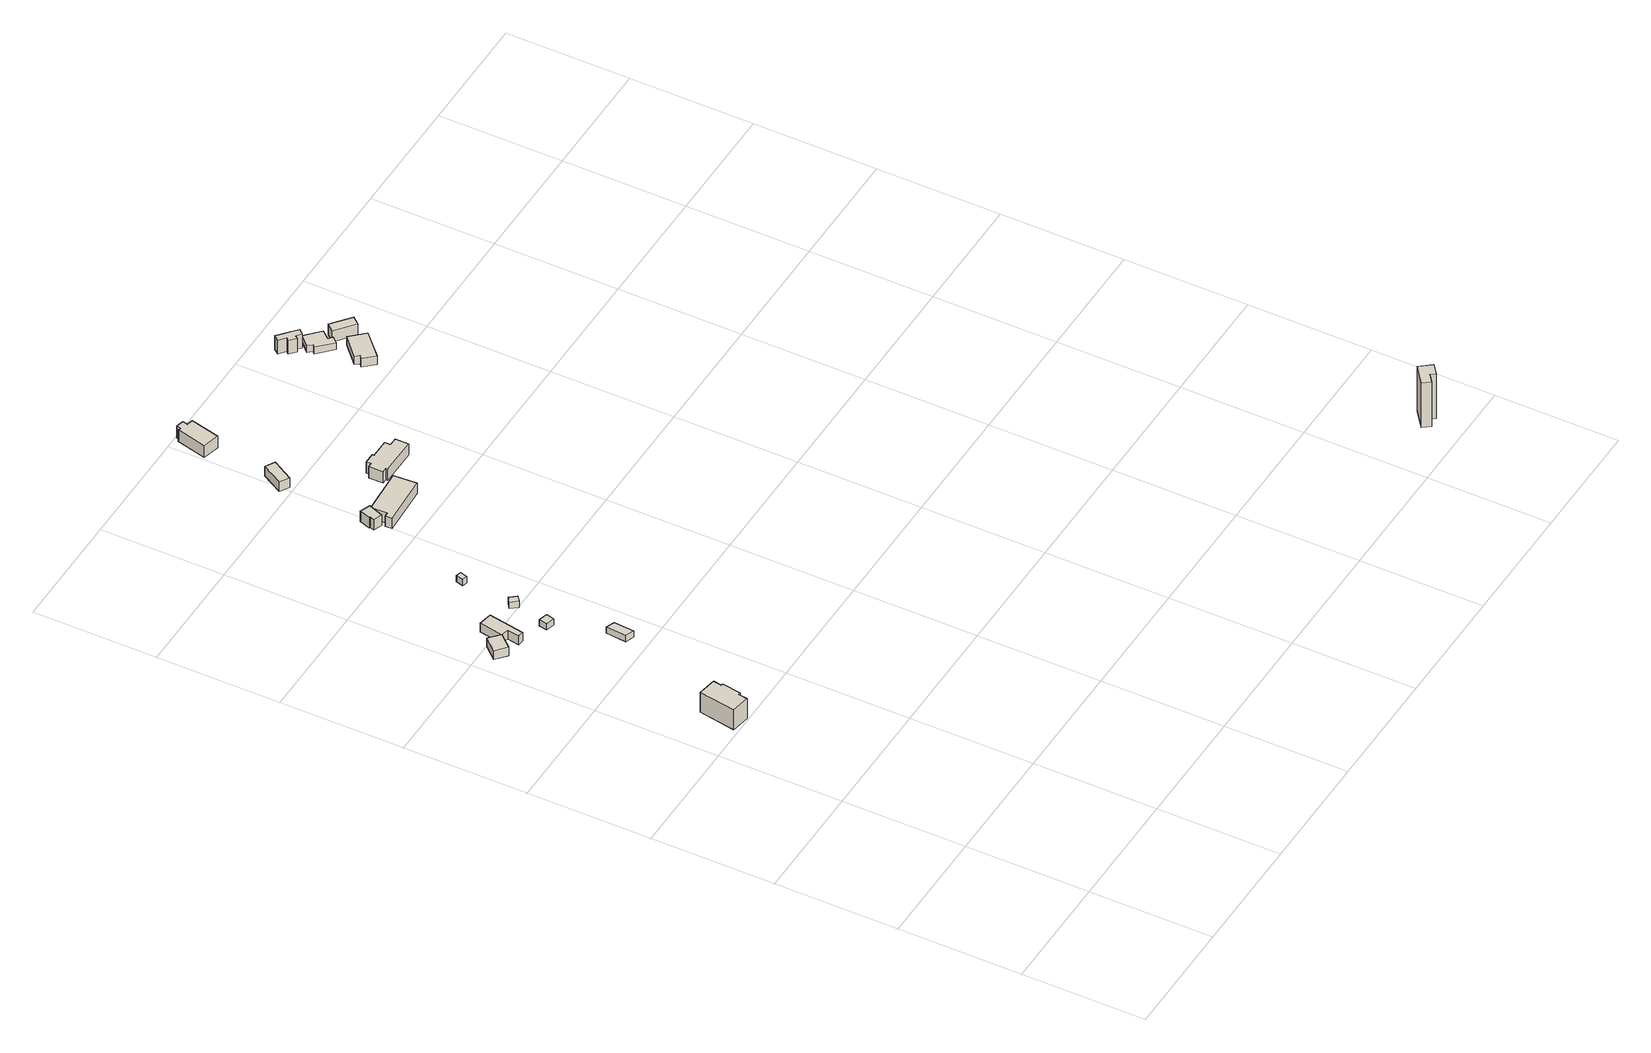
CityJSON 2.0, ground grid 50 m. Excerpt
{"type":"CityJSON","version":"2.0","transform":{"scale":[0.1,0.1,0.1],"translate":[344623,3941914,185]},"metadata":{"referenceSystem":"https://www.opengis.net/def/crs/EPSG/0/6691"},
"CityObjects":{
"building1":{"type":"Building","attributes":{"usage":"412","measuredHeight":10.4,"storeysAboveGround":2,"BuildingIDAttribute.prefecture":"14","BuildingIDAttribute.city":"14151","BuildingDetailAttribute.totalFloorArea":204.42,"BuildingDetailAttribute.buildingFootprintArea":102.21,"BuildingDetailAttribute.buildingStructureType":"601","BuildingDetailAttribute.buildingStructureOrgType":"1","BuildingDetailAttribute.orgUsage":"20","BuildingDetailAttribute.surveyYear":2015,"BuildingLandSlideRiskAttribute.description":"1","BuildingLandSlideRiskAttribute.areaType":"1"},"geometry":[{"type":"Solid","lod":"1","boundaries":[[[[0,1,2,3,4,5,6,7]],[[6,8,9,7]],[[5,10,8,6]],[[4,11,10,5]],[[3,12,11,4]],[[2,13,12,3]],[[1,14,13,2]],[[0,15,14,1]],[[7,9,15,0]],[[8,10,11,12,13,14,15,9]]]]}]},
"building2":{"type":"Building","attributes":{"usage":"451","measuredHeight":9.7,"storeysAboveGround":1,"BuildingIDAttribute.prefecture":"14","BuildingIDAttribute.city":"14151","BuildingDetailAttribute.totalFloorArea":14.44,"BuildingDetailAttribute.buildingFootprintArea":14.44,"BuildingDetailAttribute.buildingStructureType":"601","BuildingDetailAttribute.buildingStructureOrgType":"1","BuildingDetailAttribute.orgUsage":"200","BuildingDetailAttribute.surveyYear":2015,"BuildingLandSlideRiskAttribute.description":"1","BuildingLandSlideRiskAttribute.areaType":"1"},"geometry":[{"type":"Solid","lod":"1","boundaries":[[[[16,17,18,19]],[[18,20,21,19]],[[17,22,20,18]],[[16,23,22,17]],[[19,21,23,16]],[[20,22,23,21]]]]}]},
"building3":{"type":"Building","attributes":{"measuredHeight":14.6,"BuildingIDAttribute.prefecture":"14","BuildingIDAttribute.city":"14151","BuildingDetailAttribute.surveyYear":2015,"BuildingLandSlideRiskAttribute.description":"1","BuildingLandSlideRiskAttribute.areaType":"1"},"geometry":[{"type":"Solid","lod":"1","boundaries":[[[[24,25,26,27]],[[26,28,29,27]],[[25,30,28,26]],[[24,31,30,25]],[[27,29,31,24]],[[28,30,31,29]]]]}]},
"building4":{"type":"Building","attributes":{"usage":"411","measuredHeight":4.3,"storeysAboveGround":1,"BuildingIDAttribute.prefecture":"14","BuildingIDAttribute.city":"14151","BuildingDetailAttribute.totalFloorArea":58.17,"BuildingDetailAttribute.buildingFootprintArea":58.17,"BuildingDetailAttribute.buildingStructureType":"601","BuildingDetailAttribute.buildingStructureOrgType":"1","BuildingDetailAttribute.orgUsage":"10","BuildingDetailAttribute.surveyYear":2015,"BuildingLandSlideRiskAttribute.description":"1","BuildingLandSlideRiskAttribute.areaType":"1"},"geometry":[{"type":"Solid","lod":"1","boundaries":[[[[32,33,34,35,36,37]],[[36,38,39,37]],[[35,40,38,36]],[[34,41,40,35]],[[33,42,41,34]],[[32,43,42,33]],[[37,39,43,32]],[[38,40,41,42,43,39]]]]}]},
"building5":{"type":"Building","attributes":{"BuildingIDAttribute.prefecture":"14","BuildingIDAttribute.city":"14151","BuildingDetailAttribute.surveyYear":2015,"BuildingLandSlideRiskAttribute.description":"1","BuildingLandSlideRiskAttribute.areaType":"1"},"geometry":[{"type":"Solid","lod":"1","boundaries":[[[[44,45,46,47]],[[46,48,49,47]],[[45,50,48,46]],[[44,51,50,45]],[[47,49,51,44]],[[48,50,51,49]]]]}]},
"building6":{"type":"Building","attributes":{"BuildingIDAttribute.prefecture":"14","BuildingIDAttribute.city":"14151","BuildingDetailAttribute.surveyYear":2015,"BuildingLandSlideRiskAttribute.description":"1","BuildingLandSlideRiskAttribute.areaType":"1"},"geometry":[{"type":"Solid","lod":"1","boundaries":[[[[52,53,54,55]],[[54,56,57,55]],[[53,58,56,54]],[[52,59,58,53]],[[55,57,59,52]],[[56,58,59,57]]]]}]},
"building7":{"type":"Building","attributes":{"BuildingIDAttribute.prefecture":"14","BuildingIDAttribute.city":"14151","BuildingDetailAttribute.surveyYear":2015,"BuildingLandSlideRiskAttribute.description":"1","BuildingLandSlideRiskAttribute.areaType":"1"},"geometry":[{"type":"Solid","lod":"1","boundaries":[[[[60,61,62,63]],[[62,64,65,63]],[[61,66,64,62]],[[60,67,66,61]],[[63,65,67,60]],[[64,66,67,65]]]]}]},
"building8":{"type":"Building","attributes":{"measuredHeight":3.4,"BuildingIDAttribute.prefecture":"14","BuildingIDAttribute.city":"14151","BuildingDetailAttribute.surveyYear":2015,"BuildingLandSlideRiskAttribute.description":"1","BuildingLandSlideRiskAttribute.areaType":"1"},"geometry":[{"type":"Solid","lod":"1","boundaries":[[[[68,69,70,71]],[[70,72,73,71]],[[69,74,72,70]],[[68,75,74,69]],[[71,73,75,68]],[[72,74,75,73]]]]}]},
"building9":{"type":"Building","attributes":{"usage":"441","measuredHeight":5.5,"storeysAboveGround":1,"BuildingIDAttribute.prefecture":"14","BuildingIDAttribute.city":"14151","BuildingDetailAttribute.totalFloorArea":27.43,"BuildingDetailAttribute.buildingFootprintArea":27.43,"BuildingDetailAttribute.buildingStructureType":"601","BuildingDetailAttribute.buildingStructureOrgType":"1","BuildingDetailAttribute.orgUsage":"172","BuildingDetailAttribute.surveyYear":2015,"BuildingLandSlideRiskAttribute.description":"1","BuildingLandSlideRiskAttribute.areaType":"1"},"geometry":[{"type":"Solid","lod":"1","boundaries":[[[[76,77,78,79,80,81]],[[80,82,83,81]],[[79,84,82,80]],[[78,85,84,79]],[[77,86,85,78]],[[76,87,86,77]],[[81,83,87,76]],[[82,84,85,86,87,83]]]]}]},
"building10":{"type":"Building","attributes":{"usage":"441","measuredHeight":5.3,"storeysAboveGround":1,"BuildingIDAttribute.prefecture":"14","BuildingIDAttribute.city":"14151","BuildingDetailAttribute.totalFloorArea":182.86,"BuildingDetailAttribute.buildingFootprintArea":182.86,"BuildingDetailAttribute.buildingStructureType":"601","BuildingDetailAttribute.buildingStructureOrgType":"1","BuildingDetailAttribute.orgUsage":"172","BuildingDetailAttribute.surveyYear":2015,"BuildingLandSlideRiskAttribute.description":"1","BuildingLandSlideRiskAttribute.areaType":"1"},"geometry":[{"type":"Solid","lod":"1","boundaries":[[[[88,89,90,91,92,93]],[[92,94,95,93]],[[91,96,94,92]],[[90,97,96,91]],[[89,98,97,90]],[[88,99,98,89]],[[93,95,99,88]],[[94,96,97,98,99,95]]]]}]},
"building11":{"type":"Building","attributes":{"usage":"422","measuredHeight":4.8,"storeysAboveGround":1,"BuildingIDAttribute.prefecture":"14","BuildingIDAttribute.city":"14151","BuildingDetailAttribute.totalFloorArea":35.99,"BuildingDetailAttribute.buildingFootprintArea":35.99,"BuildingDetailAttribute.buildingStructureType":"601","BuildingDetailAttribute.buildingStructureOrgType":"1","BuildingDetailAttribute.orgUsage":"137","BuildingDetailAttribute.surveyYear":2015,"BuildingLandSlideRiskAttribute.description":"1","BuildingLandSlideRiskAttribute.areaType":"1"},"geometry":[{"type":"Solid","lod":"1","boundaries":[[[[100,101,102,103]],[[102,104,105,103]],[[101,106,104,102]],[[100,107,106,101]],[[103,105,107,100]],[[104,106,107,105]]]]}]},
"building12":{"type":"Building","attributes":{"usage":"411","measuredHeight":6.5,"storeysAboveGround":2,"BuildingIDAttribute.prefecture":"14","BuildingIDAttribute.city":"14151","BuildingDetailAttribute.totalFloorArea":154.75,"BuildingDetailAttribute.buildingFootprintArea":77.38,"BuildingDetailAttribute.buildingStructureType":"601","BuildingDetailAttribute.buildingStructureOrgType":"1","BuildingDetailAttribute.orgUsage":"10","BuildingDetailAttribute.surveyYear":2015,"BuildingLandSlideRiskAttribute.description":"1","BuildingLandSlideRiskAttribute.areaType":"1"},"geometry":[{"type":"Solid","lod":"1","boundaries":[[[[108,109,110,111,112,113,114,115]],[[114,116,117,115]],[[113,118,116,114]],[[112,119,118,113]],[[111,120,119,112]],[[110,121,120,111]],[[109,122,121,110]],[[108,123,122,109]],[[115,117,123,108]],[[116,118,119,120,121,122,123,117]]]]}]},
"building13":{"type":"Building","attributes":{"usage":"411","measuredHeight":6.5,"storeysAboveGround":1,"BuildingIDAttribute.prefecture":"14","BuildingIDAttribute.city":"14151","BuildingDetailAttribute.totalFloorArea":127.5,"BuildingDetailAttribute.buildingFootprintArea":127.5,"BuildingDetailAttribute.buildingStructureType":"601","BuildingDetailAttribute.buildingStructureOrgType":"1","BuildingDetailAttribute.orgUsage":"10","BuildingDetailAttribute.surveyYear":2015,"BuildingLandSlideRiskAttribute.description":"1","BuildingLandSlideRiskAttribute.areaType":"1"},"geometry":[{"type":"Solid","lod":"1","boundaries":[[[[124,125,126,127,128,129,130,131,132,133,134,135]],[[134,136,137,135]],[[133,138,136,134]],[[132,139,138,133]],[[131,140,139,132]],[[130,141,140,131]],[[129,142,141,130]],[[128,143,142,129]],[[127,144,143,128]],[[126,145,144,127]],[[125,146,145,126]],[[124,147,146,125]],[[135,137,147,124]],[[136,138,139,140,141,142,143,144,145,146,147,137]]]]}]},
"building14":{"type":"Building","attributes":{"measuredHeight":6.8,"BuildingIDAttribute.prefecture":"14","BuildingIDAttribute.city":"14151","BuildingDetailAttribute.surveyYear":2015,"BuildingRiverFloodingRiskAttribute.description":"6","BuildingRiverFloodingRiskAttribute.rankOrg":"2","BuildingRiverFloodingRiskAttribute.depth":0.885,"BuildingRiverFloodingRiskAttribute.adminType":"2","BuildingRiverFloodingRiskAttribute.scale":"1","BuildingLandSlideRiskAttribute.description":"1","BuildingLandSlideRiskAttribute.areaType":"1"},"geometry":[{"type":"Solid","lod":"1","boundaries":[[[[148,149,150,151,152,153,154,155]],[[154,156,157,155]],[[153,158,156,154]],[[152,159,158,153]],[[151,160,159,152]],[[150,161,160,151]],[[149,162,161,150]],[[148,163,162,149]],[[155,157,163,148]],[[156,158,159,160,161,162,163,157]]]]}]},
"building15":{"type":"Building","attributes":{"measuredHeight":4.3,"BuildingIDAttribute.prefecture":"14","BuildingIDAttribute.city":"14151","BuildingDetailAttribute.surveyYear":2015,"BuildingRiverFloodingRiskAttribute.description":"6","BuildingRiverFloodingRiskAttribute.rankOrg":"2","BuildingRiverFloodingRiskAttribute.depth":1.03,"BuildingRiverFloodingRiskAttribute.adminType":"2","BuildingRiverFloodingRiskAttribute.scale":"1","BuildingLandSlideRiskAttribute.description":"1","BuildingLandSlideRiskAttribute.areaType":"1"},"geometry":[{"type":"Solid","lod":"1","boundaries":[[[[164,165,166,167,168,169]],[[168,170,171,169]],[[167,172,170,168]],[[166,173,172,167]],[[165,174,173,166]],[[164,175,174,165]],[[169,171,175,164]],[[170,172,173,174,175,171]]]]}]},
"building16":{"type":"Building","attributes":{"measuredHeight":3.7,"BuildingIDAttribute.prefecture":"14","BuildingIDAttribute.city":"14151","BuildingDetailAttribute.surveyYear":2015,"BuildingRiverFloodingRiskAttribute.description":"6","BuildingRiverFloodingRiskAttribute.rankOrg":"2","BuildingRiverFloodingRiskAttribute.depth":1.23,"BuildingRiverFloodingRiskAttribute.adminType":"2","BuildingRiverFloodingRiskAttribute.scale":"1","BuildingLandSlideRiskAttribute.description":"1","BuildingLandSlideRiskAttribute.areaType":"1"},"geometry":[{"type":"Solid","lod":"1","boundaries":[[[[176,177,178,179,180,181,182,183]],[[182,184,185,183]],[[181,186,184,182]],[[180,187,186,181]],[[179,188,187,180]],[[178,189,188,179]],[[177,190,189,178]],[[176,191,190,177]],[[183,185,191,176]],[[184,186,187,188,189,190,191,185]]]]}]},
"building17":{"type":"Building","attributes":{"measuredHeight":5.5,"BuildingIDAttribute.prefecture":"14","BuildingIDAttribute.city":"14151","BuildingDetailAttribute.surveyYear":2015,"BuildingRiverFloodingRiskAttribute.description":"6","BuildingRiverFloodingRiskAttribute.rankOrg":"2","BuildingRiverFloodingRiskAttribute.depth":1.22,"BuildingRiverFloodingRiskAttribute.adminType":"2","BuildingRiverFloodingRiskAttribute.scale":"1","BuildingLandSlideRiskAttribute.description":"1","BuildingLandSlideRiskAttribute.areaType":"1"},"geometry":[{"type":"Solid","lod":"1","boundaries":[[[[192,193,194,195]],[[194,196,197,195]],[[193,198,196,194]],[[192,199,198,193]],[[195,197,199,192]],[[196,198,199,197]]]]}]},
"building18":{"type":"Building","attributes":{"measuredHeight":21.3,"BuildingIDAttribute.prefecture":"14","BuildingIDAttribute.city":"14151","BuildingDetailAttribute.surveyYear":2015,"BuildingLandSlideRiskAttribute.description":"1","BuildingLandSlideRiskAttribute.areaType":"1"},"geometry":[{"type":"Solid","lod":"1","boundaries":[[[[200,201,202,203,204,205]],[[204,206,207,205]],[[203,208,206,204]],[[202,209,208,203]],[[201,210,209,202]],[[200,211,210,201]],[[205,207,211,200]],[[206,208,209,210,211,207]]]]}]}
},
"vertices":[
[125,1641,54],[199,1628,54],[194,1594,54],[203,1592,54],[190,1515,54],[181,1517,54],[175,1479,54],[100,1492,54],[175,1479,149],[100,1492,149],[181,1517,149],[190,1515,149],[203,1592,149],[194,1594,149],[199,1628,149],[125,1641,149],
[189,1633,43],[195,1666,43],[238,1659,43],[232,1626,43],[238,1659,86],[232,1626,86],[195,1666,86],[189,1633,86],
[47,2374,68],[5,2411,68],[53,2465,68],[95,2428,68],[53,2465,109],[95,2428,109],[5,2411,109],[47,2374,109],
[170,2516,63],[144,2369,63],[120,2373,63],[128,2422,63],[97,2428,63],[115,2526,63],[97,2428,104],[115,2526,104],[128,2422,104],[120,2373,104],[144,2369,104],[170,2516,104],
[279,2347,64],[271,2313,64],[235,2322,64],[243,2356,64],[235,2322,94],[243,2356,94],[271,2313,94],[279,2347,94],
[348,2033,67],[313,2045,67],[319,2128,67],[354,2114,67],[319,2128,97],[354,2114,97],[313,2045,97],[348,2033,97],
[316,2483,63],[295,2467,63],[273,2494,63],[294,2511,63],[273,2494,93],[294,2511,93],[295,2467,93],[316,2483,93],
[311,2729,60],[332,2723,60],[323,2693,60],[302,2699,60],[323,2693,90],[302,2699,90],[332,2723,90],[311,2729,90],
[465,3115,39],[429,3129,39],[435,3146,39],[431,3148,39],[447,3192,39],[488,3176,39],[447,3192,89],[488,3176,89],[431,3148,89],[435,3146,89],[429,3129,89],[465,3115,89],
[476,3078,31],[474,3106,31],[492,3107,31],[488,3173,31],[676,3185,31],[682,3091,31],[676,3185,81],[682,3091,81],[488,3173,81],[492,3107,81],[474,3106,81],[476,3078,81],
[497,3606,39],[535,3584,39],[485,3499,39],[448,3521,39],[485,3499,84],[448,3521,84],[535,3584,84],[497,3606,84],
[491,3952,58],[501,3949,58],[505,3967,58],[537,3959,58],[532,3938,58],[557,3932,58],[528,3814,58],[460,3831,58],[528,3814,114],[460,3831,114],[557,3932,114],[532,3938,114],[537,3959,114],[505,3967,114],[501,3949,114],[491,3952,114],
[685,3212,38],[685,3219,38],[665,3219,38],[665,3278,38],[683,3278,38],[683,3297,38],[727,3297,38],[727,3290,38],[805,3290,38],[805,3266,38],[839,3266,38],[839,3211,38],[839,3266,92],[839,3211,92],[805,3266,92],[805,3290,92],[727,3290,92],[727,3297,92],[683,3297,92],[683,3278,92],[665,3278,92],[665,3219,92],[685,3219,92],[685,3212,92],
[1208,3854,4],[1190,3833,4],[1170,3849,4],[1162,3839,4],[1136,3861,4],[1145,3872,4],[1119,3894,4],[1136,3915,4],[1119,3894,69],[1136,3915,69],[1145,3872,69],[1136,3861,69],[1162,3839,69],[1170,3849,69],[1190,3833,69],[1208,3854,69],
[1331,3645,5],[1239,3558,5],[1200,3600,5],[1213,3612,5],[1199,3628,5],[1278,3702,5],[1199,3628,45],[1278,3702,45],[1213,3612,45],[1200,3600,45],[1239,3558,45],[1331,3645,45],
[1274,3795,3],[1246,3762,3],[1263,3748,3],[1240,3724,3],[1183,3781,3],[1191,3790,3],[1178,3808,3],[1217,3848,3],[1178,3808,35],[1217,3848,35],[1191,3790,35],[1183,3781,35],[1240,3724,35],[1263,3748,35],[1246,3762,35],[1274,3795,35],
[1370,3724,3],[1345,3693,3],[1269,3755,3],[1295,3786,3],[1269,3755,55],[1295,3786,55],[1345,3693,55],[1370,3724,55],
[2628,43,214],[2589,12,214],[2575,31,214],[2543,6,214],[2520,35,214],[2591,91,214],[2520,35,427],[2591,91,427],[2543,6,427],[2575,31,427],[2589,12,427],[2628,43,427]
]}
